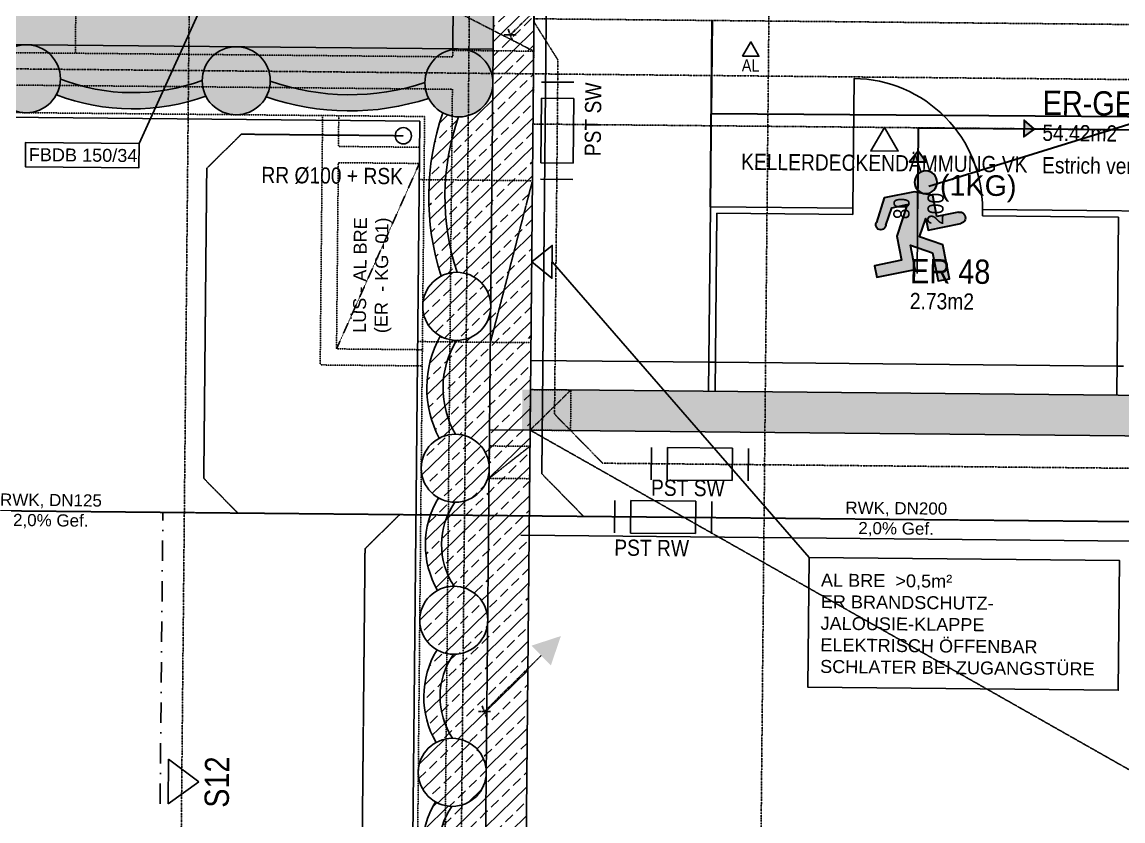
# Model space of a CAD drawing. Header units: millimetres. Extents: x 129024 to 200890, y -97881 to 32593.
# Drawn here: x 173659 to 180457, y -51665 to -46732 of the extents above; entities that cross this region are included whole.
import ezdxf
from ezdxf.enums import TextEntityAlignment as Align

# ---------------------------------------------------------------- set-up
doc = ezdxf.new("R2010")
doc.units = ezdxf.units.MM
for name, pattern in [('ACAD_ISO08W100', [36, 24, -3, 6, -3]), ('DASHDOT', [1, 0.5, -0.25, 0, -0.25]), ('HIDDEN', [0.375, 0.25, -0.125]), ('HIDDEN2', [0.1875, 0.125, -0.0625]), ('STRICHPUNKT', [1, 0.5, -0.25, 0, -0.25]), ('STRICHPUNKTX2', [2, 1, -0.5, 0, -0.5])]:
    doc.linetypes.add(name, pattern=pattern)
for name, color, linetype in [('01-SCH-G00-Lk2-M0', 8, 'STRICHPUNKTX2'), ('01-SYM-G00-Lk2-M0', 8, 'Continuous'), ('01-TXT---------M0', 1, 'Continuous'), ('01-TXT---------PP', 1, 'Continuous'), ('01-TXT-G00-Lk2-M0', 1, 'Continuous'), ('02-AXO-G00-Lk2-M0', 8, 'STRICHPUNKT'), ('02-DIM-G00-Lk2-ACHSEN', 251, 'Continuous'), ('02-DIM-G00-Lk2-M0', 8, 'Continuous'), ('02-FIL-G00-Lk2-STB', 8, 'Continuous'), ('02-HID-G00-Lk2-M0', 8, 'HIDDEN2'), ('02-TWA-G00-Lk2-M0', 4, 'Continuous'), ('02-TWE-G00-Lk2-M0', 8, 'Continuous'), ('02-WDA-G00-Lk2-M0', 8, 'Continuous'), ('03-SYM-G00-LK2-M0', 8, 'Continuous'), ('03-TXT-G00-Lk2-M0', 8, 'Continuous'), ('05-TXT--------M0', 8, 'Continuous'), ('05-TXT-G00-LK2-M0', 8, 'Continuous'), ('07-RWK-G00-Lk2-M0', 150, 'HIDDEN'), ('07-RWK-G00-Lk2-TXT', 150, 'Continuous'), ('07-SWK-G00-Lk2-M0', 34, 'STRICHPUNKT'), ('07-SYM-G00-Lk2-M0', 8, 'Continuous'), ('07-TXT---------M0', 8, 'Continuous')]:
    doc.layers.add(name, color=color, linetype=linetype)
doc.layers.add('E_ERDUNG', color=150, linetype='ACAD_ISO08W100', true_color=0x0f87ff)
doc.styles.add('ARIAL', font='arial.ttf', dxfattribs={"width": 0.85})
doc.styles.add('ET_LEGENDE - Wohnung$0$ROMANS', font='romans.shx', dxfattribs={"width": 0.6})
doc.styles.get("Standard").update_dxf_attribs({"font": 'arial.ttf'})
doc.dimstyles.new('pp chromy&schneider', dxfattribs={"dimscale": 0.005, "dimtxt": 25, "dimasz": 10, "dimexe": 0, "dimexo": 0, "dimgap": 5, "dimtad": 1, "dimdec": 1, "dimlfac": 100, "dimrnd": 0.1, "dimzin": 9, "dimdsep": 46, "dimtxsty": 'ARIAL', "dimblk": 'c&s kote', "dimcen": 0, "dimse1": 1, "dimse2": 1, "dimclrd": 8, "dimclrt": 8, "dimadec": 0, "dimazin": 0, "dimtfac": 0.75, "dimtdec": 1, "dimtix": 1, "dimtmove": 2, "dimatfit": 0, "dimldrblk": 'NONE', "dimfxl": 1, "dimtolj": 1, "dimlwd": -1, "dimarcsym": 0})
pattern_1 = [(44.45009, (103083.84, -85315.77), (-88.93653, 90.66032), []), (44.45009, (103173.64, -85316.63), (-88.93653, 90.66032), [63.5, -31.75])]
pattern_2 = [(44.157637, (103524.05, -263060.04), (-88.472625, 91.11309), []), (44.157637, (103613.84, -263061.36), (-88.472625, 91.11309), [63.5, -31.75])]

# ---------------------------------------------------------------- blocks, each defined once
blk = doc.blocks.new('*U214')
for p, q in [((0, 0), (445.2, 445.2)), ((47.5, 0), (-47.5, 0)), ((-17.9, 44), (17.9, -44))]:
    blk.add_line(p, q)
blk.add_solid([(367.9, 522.6), (599.9, 599.9), (522.6, 367.9)])
at = {"style": 'ET_LEGENDE - Wohnung$0$ROMANS', "width": 0.6, "flags": 1}
for tag, p in [('RAUMBUCHNUMMER', (0, -300)), ('ANLAGE', (0, -450))]:
    blk.add_attdef(tag, text='', height=100, dxfattribs=at).set_placement(p, align=Align.MIDDLE)
for tag, p in [('TEILANLAGE_NR', (0, -600)), ('KOMPONENTE', (0, -750)), ('KOMPONENTE_NR', (0, -900)), ('BEZEICHNUNG', (0, -1050)), ('TYP', (0, -1200)), ('HERSTELLER', (0, -1350)), ('MODEL', (0, -1500)), ('LEISTUNG_MAX', (0, -1650)), ('SPEZIFISCH_1', (0, -1800)), ('SPEZIFISCH_2', (0, -1950)), ('SPEZIFISCH_3', (0, -2100)), ('SPEZIFISCH_4', (0, -2250)), ('SPEZIFISCH_5', (0, -2400)), ('GEWERKE_CODE', (0, -2550)), ('LV_POS', (0, -2700)), ('ZAEHLER', (0, -2850)), ('PLATZHALTER_1', (0, -3000)), ('PLATZHALTER_2', (0, -3150)), ('PLATZHALTER_3', (0, -3300)), ('JOBLISTE_VDMA', (0, -3450)), ('ET_SPEZIFISCH_1', (0, -3600)), ('ET_SPEZIFISCH_2', (0, -3750)), ('ET_SPEZIFISCH_3', (0, -3900)), ('ET_SPEZIFISCH_4', (0, -4050)), ('ET_SPEZIFISCH_5', (0, -4200)), ('ET_SPEZIFISCH_6', (0, -4350)), ('ET_SPEZIFISCH_7', (0, -4500))]:
    blk.add_attdef(tag, text='', height=100, dxfattribs=at).set_placement(p, align=Align.MIDDLE_CENTER)
blk = doc.blocks.new('*U215')
for p, q in [((0, 0), (445.2, 445.2)), ((47.5, 0), (-47.5, 0)), ((-17.9, 44), (17.9, -44))]:
    blk.add_line(p, q)
blk.add_solid([(367.9, 522.6), (599.9, 599.9), (522.6, 367.9)])
at = {"style": 'ET_LEGENDE - Wohnung$0$ROMANS', "width": 0.6, "flags": 1}
for tag, p in [('RAUMBUCHNUMMER', (0, -300)), ('ANLAGE', (0, -450))]:
    blk.add_attdef(tag, text='', height=100, dxfattribs=at).set_placement(p, align=Align.MIDDLE)
for tag, p in [('TEILANLAGE_NR', (0, -600)), ('KOMPONENTE', (0, -750)), ('KOMPONENTE_NR', (0, -900)), ('BEZEICHNUNG', (0, -1050)), ('TYP', (0, -1200)), ('HERSTELLER', (0, -1350)), ('MODEL', (0, -1500)), ('LEISTUNG_MAX', (0, -1650)), ('SPEZIFISCH_1', (0, -1800)), ('SPEZIFISCH_2', (0, -1950)), ('SPEZIFISCH_3', (0, -2100)), ('SPEZIFISCH_4', (0, -2250)), ('SPEZIFISCH_5', (0, -2400)), ('GEWERKE_CODE', (0, -2550)), ('LV_POS', (0, -2700)), ('ZAEHLER', (0, -2850)), ('PLATZHALTER_1', (0, -3000)), ('PLATZHALTER_2', (0, -3150)), ('PLATZHALTER_3', (0, -3300)), ('JOBLISTE_VDMA', (0, -3450)), ('ET_SPEZIFISCH_1', (0, -3600)), ('ET_SPEZIFISCH_2', (0, -3750)), ('ET_SPEZIFISCH_3', (0, -3900)), ('ET_SPEZIFISCH_4', (0, -4050)), ('ET_SPEZIFISCH_5', (0, -4200)), ('ET_SPEZIFISCH_6', (0, -4350)), ('ET_SPEZIFISCH_7', (0, -4500))]:
    blk.add_attdef(tag, text='', height=100, dxfattribs=at).set_placement(p, align=Align.MIDDLE_CENTER)
blk = doc.blocks.new('01-SQM')
at = {"layer": '01-TXT---------M0', "color": 1, "style": 'ARIAL', "width": 0.85}
blk.add_attdef('ROOM', (0, 0), '', height=0.15, dxfattribs=at)
blk.add_attdef('AREA', text='', height=0.1, dxfattribs=at).set_placement((0, -0.06), align=Align.TOP_LEFT)
at = {"layer": '01-TXT---------PP', "color": 1, "style": 'ARIAL', "width": 0.85}
blk.add_attdef('NR', text='', height=0.15, dxfattribs=at).set_placement((-0.1173, 0), align=Align.RIGHT)
blk.add_attdef('FLOOR', text='', height=0.1, dxfattribs=at).set_placement((0, -0.26), align=Align.TOP_LEFT)
blk = doc.blocks.new('05-TXT')
at = {"layer": '05-TXT--------M0'}
blk.add_line((-0.4, 0), (0.4, 0), dxfattribs=at)
at = {"layer": '05-TXT--------M0', "color": 8, "style": 'ARIAL', "width": 0.85}
blk.add_attdef('BREITE', text='', height=0.1, dxfattribs=at).set_placement((0, 0.05), align=Align.CENTER)
blk.add_attdef('HÖHE', text='', height=0.1, rotation=360, dxfattribs=at).set_placement((0, -0.06), align=Align.TOP_CENTER)
blk = doc.blocks.new('03-rar')
blk.add_circle((0, 0), 0.05)
at = {"layer": '01-TXT---------M0', "color": 8, "style": 'ARIAL', "width": 0.85}
blk.add_attdef('RR', text='', height=0.1, dxfattribs=at).set_placement((0, 0.1), align=Align.CENTER)
blk = doc.blocks.new('03-PST')
for p, q in [((0, -0.1), (0, 0.1)), ((0.1, -0.1), (0.1, 0.1)), ((0.1, 0.1), (0.5, 0.1)), ((0.5, -0.1), (0.5, 0.1)), ((0.6, -0.1), (0.6, 0.1)), ((0.5, -0.1), (0.1, -0.1))]:
    blk.add_line(p, q)
at = {"layer": '01-TXT---------M0', "color": 8, "style": 'ARIAL', "width": 0.85}
blk.add_attdef('KS', text='', height=0.1, dxfattribs=at).set_placement((0, 0.3), align=Align.TOP_LEFT)
blk = doc.blocks.new('01-HK3')
blk.add_lwpolyline([(0, 0), (0.0423, 0.0732), (-0.0423, 0.0732)], close=True)
at = {"color": 0, "style": 'ARIAL', "width": 0.85}
blk.add_attdef('HEIGHT', text='', height=0.05, dxfattribs=at).set_placement((0, 0.35), align=Align.TOP_CENTER)
blk = doc.blocks.new('c&s kote')
at = {"color": 8}
for p, q in [((0, -2), (0, 2)), ((0, 2), (0, -2)), ((-2, 0), (2, 0)), ((2, 0), (-2, 0))]:
    blk.add_line(p, q, dxfattribs=at)
blk.add_circle((0, 0), 0.5, dxfattribs=at)
blk = doc.blocks.new('*D555')
at = {"layer": '02-DIM-G00-Lk2-ACHSEN', "color": 8, "transparency": 16777216}
blk.add_arc((189767, -26285), 378.3, 359.45766, 89.44251, dxfattribs=at)
at = {"layer": 'Defpoints', "color": 0, "transparency": 16777216}
for p in [(189790.7, -23821.4), (158479.2, -25984.7), (190096.4, -26099), (192166.9, -26308), (189455.4, -58747.3)]:
    blk.add_point(p, dxfattribs=at)
at = {"layer": '02-DIM-G00-Lk2-ACHSEN', "color": 8, "transparency": 16777216, "xscale": 0.05, "yscale": 0.05, "zscale": 0.05}
for p, rotation in [((189770.6, -25906.8), 179.44630059339), ((190145.3, -26288.6), 269.4538743099132)]:
    blk.add_blockref('c&s kote', p, dxfattribs=dict(at, rotation=rotation))
at = {"layer": '02-DIM-G00-Lk2-ACHSEN', "color": 8, "transparency": 16777216, "insert": (190037.1, -26020.1), "char_height": 0.125, "attachment_point": 5, "rotation": 314.45009, "style": 'ARIAL'}
blk.add_mtext('\\A1;90.00°', dxfattribs=at)
blk = doc.blocks.new('_None')
blk = doc.blocks.new('*D537')
at = {"layer": '02-DIM-G00-Lk2-ACHSEN', "color": 8, "transparency": 16777216}
blk.add_arc((161316.2, -55406.6), 946.5, 178.7656, 269.44706, dxfattribs=at)
at = {"layer": 'Defpoints', "color": 0, "transparency": 16777216}
for p in [(161622, -23551.1), (158274.1, -55340.9), (160488.3, -55865.4), (191881.3, -56066.9), (161286.7, -58476.9)]:
    blk.add_point(p, dxfattribs=at)
at = {"layer": '02-DIM-G00-Lk2-ACHSEN', "color": 8, "transparency": 16777216, "xscale": 0.05, "yscale": 0.05, "zscale": 0.05}
for p, rotation in [((160369.9, -55386.2), 88.76408441988075), ((161307.1, -56353.1), 359.4485741282728)]:
    blk.add_blockref('c&s kote', p, dxfattribs=dict(at, rotation=rotation))
at = {"layer": '02-DIM-G00-Lk2-ACHSEN', "color": 8, "transparency": 16777216, "insert": (160636.6, -56065.3), "char_height": 0.125, "attachment_point": 5, "rotation": 314.10633, "style": 'ARIAL'}
blk.add_mtext('\\A1;90.69°', dxfattribs=at)
blk = doc.blocks.new('*D538')
at = {"layer": '02-DIM-G00-Lk2-ACHSEN', "color": 8, "transparency": 16777216}
blk.add_arc((189481.7, -56015), 916.3, 269.45321, 358.75944, dxfattribs=at)
at = {"layer": 'Defpoints', "color": 0, "transparency": 16777216}
for p in [(189790.7, -23821.4), (158274.1, -55340.9), (191881.3, -56066.9), (189929, -56814.7), (189455.4, -58747.3)]:
    blk.add_point(p, dxfattribs=at)
at = {"layer": '02-DIM-G00-Lk2-ACHSEN', "color": 8, "transparency": 16777216, "xscale": 0.05, "yscale": 0.05, "zscale": 0.05}
for p, rotation in [((190397.7, -56034.8), 88.7610078103221), ((189472.9, -56931.2), 179.4516507379268)]:
    blk.add_blockref('c&s kote', p, dxfattribs=dict(at, rotation=rotation))
at = {"layer": '02-DIM-G00-Lk2-ACHSEN', "color": 8, "transparency": 16777216, "insert": (190119.3, -56672.9), "char_height": 0.125, "attachment_point": 5, "rotation": 44.10633, "style": 'ARIAL'}
blk.add_mtext('\\A1;89.31°', dxfattribs=at)
blk = doc.blocks.new('*D484')
at = {"layer": '02-DIM-G00-Lk2-M0', "color": 8, "transparency": 16777216}
blk.add_line((176800.2, -48821.6), (177900, -48832.1), dxfattribs=at)
at = {"layer": 'Defpoints', "color": 0, "transparency": 16777216}
for p in [(177900.1, -48832.1), (176798.4, -49001.6), (177898.3, -49012.1)]:
    blk.add_point(p, dxfattribs=at)
at = {"layer": '02-DIM-G00-Lk2-M0', "color": 8, "transparency": 16777216, "xscale": 0.05, "yscale": 0.05, "zscale": 0.05}
for p, rotation in [((176800.1, -48821.6), 179.4500874510324), ((177900.1, -48832.1), 359.4500874510325)]:
    blk.add_blockref('c&s kote', p, dxfattribs=dict(at, rotation=rotation))
at = {"layer": '02-DIM-G00-Lk2-M0', "color": 8, "transparency": 16777216, "insert": (177350.1, -48826.8), "char_height": 0.125, "attachment_point": 5, "rotation": 359.45009, "style": 'ARIAL'}
blk.add_mtext('\\A1;110000', dxfattribs=at)
blk = doc.blocks.new('*D485')
at = {"layer": '02-DIM-G00-Lk2-M0', "color": 8, "transparency": 16777216}
blk.add_line((177900.1, -48832.2), (177940, -48832.5), dxfattribs=at)
at = {"layer": 'Defpoints', "color": 0, "transparency": 16777216}
for p in [(177940.1, -48832.5), (177898.3, -49012.1), (177938.3, -49012.5)]:
    blk.add_point(p, dxfattribs=at)
at = {"layer": '02-DIM-G00-Lk2-M0', "color": 8, "transparency": 16777216, "xscale": 0.05, "yscale": 0.05, "zscale": 0.05}
for p, rotation in [((177900.1, -48832.2), 179.4500874510324), ((177940.1, -48832.5), 359.4500874510325)]:
    blk.add_blockref('c&s kote', p, dxfattribs=dict(at, rotation=rotation))
at = {"layer": '02-DIM-G00-Lk2-M0', "color": 8, "transparency": 16777216, "insert": (177920.1, -48832.3), "char_height": 0.125, "attachment_point": 5, "rotation": 359.45009, "style": 'ARIAL'}
blk.add_mtext('\\A1;4000', dxfattribs=at)
blk = doc.blocks.new('*D486')
at = {"layer": '02-DIM-G00-Lk2-M0', "color": 8, "transparency": 16777216}
blk.add_line((177940.1, -48832.5), (180419.9, -48856.3), dxfattribs=at)
at = {"layer": 'Defpoints', "color": 0, "transparency": 16777216}
for p in [(180420, -48856.3), (177938.3, -49012.5), (180418.2, -49036.3)]:
    blk.add_point(p, dxfattribs=at)
at = {"layer": '02-DIM-G00-Lk2-M0', "color": 8, "transparency": 16777216, "xscale": 0.05, "yscale": 0.05, "zscale": 0.05}
for p, rotation in [((177940.1, -48832.5), 179.4500874510324), ((180420, -48856.3), 359.4500874510325)]:
    blk.add_blockref('c&s kote', p, dxfattribs=dict(at, rotation=rotation))
at = {"layer": '02-DIM-G00-Lk2-M0', "color": 8, "transparency": 16777216, "insert": (179180, -48844.3), "char_height": 0.125, "attachment_point": 5, "rotation": 359.45009, "style": 'ARIAL'}
blk.add_mtext('\\A1;248000', dxfattribs=at)
blk = doc.blocks.new('*D487')
at = {"layer": '02-DIM-G00-Lk2-M0', "color": 8, "transparency": 16777216}
blk.add_line((180420, -48856.3), (180459.9, -48856.7), dxfattribs=at)
at = {"layer": 'Defpoints', "color": 0, "transparency": 16777216}
for p in [(180460, -48856.7), (180418.2, -49036.3), (180458.2, -49036.7)]:
    blk.add_point(p, dxfattribs=at)
at = {"layer": '02-DIM-G00-Lk2-M0', "color": 8, "transparency": 16777216, "xscale": 0.05, "yscale": 0.05, "zscale": 0.05}
for p, rotation in [((180420, -48856.3), 179.4500874510324), ((180460, -48856.7), 359.4500874510325)]:
    blk.add_blockref('c&s kote', p, dxfattribs=dict(at, rotation=rotation))
at = {"layer": '02-DIM-G00-Lk2-M0', "color": 8, "transparency": 16777216, "insert": (180440, -48856.4), "char_height": 0.125, "attachment_point": 5, "rotation": 359.45009, "style": 'ARIAL'}
blk.add_mtext('\\A1;4000', dxfattribs=at)
blk = doc.blocks.new('schnittführung')
at = {"color": 4, "linetype": 'DASHDOT', "ltscale": 0.25}
blk.add_line((0.2375, -0.1378), (0.2375, 1.6622), dxfattribs=at)
blk.add_line((0.2375, -0.1378), (0.2375, 1.6622), dxfattribs=at)
blk.add_line((0.2375, -0.1378), (0.2375, 1.6622), dxfattribs=at)
at = {"color": 4}
blk.add_lwpolyline([(0.1875, 0.1378), (0.1875, -0.1378), (0, 0)], close=True, dxfattribs=at)
at = {"layer": '07-TXT---------M0', "color": 9, "style": 'ARIAL', "text_generation_flag": 6, "width": 0.85}
blk.add_attdef('SCHNITT', text='', height=0.15, rotation=270, dxfattribs=at).set_placement((-0.0373, 0), align=Align.CENTER)
blk = doc.blocks.new('Fluchtwegpfeil')
at = {"lineweight": 30}
h = blk.add_hatch(color=100, dxfattribs=at)
h.dxf.hatch_style = 1
h.paths.add_polyline_path([(178497.6, 33031), (178497.6, 32977.4), (178562.6, 32977.4), (178563.3, 32977.9)])
h.paths.add_polyline_path([(178562.6, 32977.4), (178497.6, 32977.4), (178497.6, 32929.8)])
at = {"color": 100, "lineweight": 30}
blk.add_lwpolyline([(178563.3, 32977.9), (178497.6, 33031), (178497.6, 32929.8), (178563.3, 32977.9)], dxfattribs=at)
blk = doc.blocks.new('9809550')
at = {"color": 18, "lineweight": 30, "true_color": 0x000000}
for points in [[(423921.7, 99168.8), (423956.8, 99168.8), (423956.8, 99202.9), (423984.5, 99214.5), (424033.7, 99214.5), (424053.8, 99178.3)], [(424040.2, 99170.9), (424025.2, 99196.7), (423999.7, 99196.8), (424026.2, 99150.3), (424026.2, 99110.9), (424070.2, 99110.9), (424070.2, 99092.3), (424007.5, 99092.3), (424007.5, 99131.7), (423975, 99113.1), (423975, 99067), (423956.5, 99067), (423956.5, 99122.4), (423990.5, 99141.9), (423975.1, 99168.8), (423975.1, 99150.2), (423921.7, 99150.3)]]:
    blk.add_lwpolyline(points, dxfattribs=at)
blk.add_circle((423963.6, 99225.9), 18.1, dxfattribs=at)
for centre, radius, start, end in [((423921.7, 99159.5), 9.27, 89.9849, 270.0151), ((424047.8, 99173.1), 7.96, 195.7299, 41.4005)]:
    blk.add_arc(centre, radius, start, end, dxfattribs=at)
blk = doc.blocks.new('750298750')
h = blk.add_hatch(color=3)
h.paths.add_polyline_path([(426943.6, 99576.9), (426968.1, 99576.8), (426982.5, 99552, 1.25347), (426995.6, 99559.2), (426976.3, 99594), (426929, 99594), (426902.3, 99582.8), (426902.3, 99550), (426868.6, 99550, 1), (426868.6, 99532.2), (426919.9, 99532.1), (426919.9, 99550), (426934.8, 99524.1), (426902.1, 99505.4), (426902.1, 99452.1), (426919.8, 99452.1), (426919.8, 99496.4), (426951.1, 99514.3), (426951.1, 99476.4), (427011.4, 99476.4), (427011.4, 99494.3), (426969.1, 99494.3), (426969.1, 99532.2)])
h.paths.add_polyline_path([(426891.5, 99604.9, 1), (426926.3, 99604.9, 1)])
at = {"xscale": 0.9619413167778113, "yscale": 0.9619413167778113, "zscale": 0.9619413167778113}
blk.add_blockref('9809550', (19080.8, 4155.4), dxfattribs=at)

msp = doc.modelspace()

# ---------------------------------------------------------------- hatches: boundary and pattern name
at = {"layer": '02-FIL-G00-Lk2-STB'}
h = msp.add_hatch(dxfattribs=at)
h.set_pattern_fill('ANSI33', color=256, scale=20, angle=106.49662873, style=0)
h.set_pattern_definition(pattern_1)
h.paths.add_polyline_path([(176570.8637, -46659.2924), (176820.842, -46661.6917), (176823.2418, -46411.7032), (176323.2746, -46406.9045), (176320.9712, -46646.8934), (161791.6404, -46507.4398), (161589.2502, -46755.5087), (176568.5603, -46899.2813)])
h = msp.add_hatch(dxfattribs=at)
h.set_pattern_fill('ANSI33', color=256, scale=20, angle=106.49662873, style=0)
h.set_pattern_definition(pattern_1)
h.paths.add_polyline_path([(176820.842, -46661.6917), (176570.8637, -46659.2924), (176568.5603, -46899.2813), (176546.0057, -49249.1912), (176795.9799, -49251.5905)])
h = msp.add_hatch(dxfattribs=at)
h.set_pattern_fill('ANSI33', color=256, scale=20, angle=106.49662873, style=0)
h.set_pattern_definition(pattern_2)
edge = h.paths.add_edge_path()
edge.add_arc((162027.2145, -46969.722), 210, 106.49662873, 466.49662873)
edge = h.paths.add_edge_path()
edge.add_arc((163322.6093, -46982.1553), 210, 106.49662873, 466.49662873)
edge = h.paths.add_edge_path()
edge.add_arc((164618.0042, -46994.5886), 210, 106.49662873, 466.49662873)
edge = h.paths.add_edge_path()
edge.add_arc((165913.3991, -47007.0219), 210, 106.49662873, 466.49662873)
edge = h.paths.add_edge_path()
edge.add_arc((167208.794, -47019.4552), 210, 106.49662873, 466.49662873)
edge = h.paths.add_edge_path()
edge.add_arc((168504.1889, -47031.8885), 210, 106.49662873, 466.49662873)
edge = h.paths.add_edge_path()
edge.add_arc((169799.5837, -47044.3218), 210, 106.49662873, 466.49662873)
edge = h.paths.add_edge_path()
edge.add_arc((171094.9786, -47056.7551), 210, 106.49662873, 466.49662873)
edge = h.paths.add_edge_path()
edge.add_arc((172390.3735, -47069.1884), 210, 106.49662873, 466.49662873)
edge = h.paths.add_edge_path()
edge.add_arc((173685.7684, -47081.6217), 210, 106.49662873, 466.49662873)
edge = h.paths.add_edge_path()
edge.add_arc((174981.1633, -47094.055), 210, 106.49662873, 466.49662873)
edge = h.paths.add_edge_path()
edge.add_arc((176356.5545, -47107.2562), 210, 106.49662873, 466.49662873)
h = msp.add_hatch(dxfattribs=at)
h.set_pattern_fill('ANSI33', color=256, scale=20, angle=106.49662873, style=0)
h.set_pattern_definition(pattern_1)
h.paths.add_polyline_path([(163112.619, -46980.1398, -0.414213562), (163324.6248, -46772.165), (162029.23, -46759.7317, -0.414213562), (162237.2048, -46971.7375, 0.182762201)])
h.paths.add_polyline_path([(164620.0197, -46784.5983), (163324.6248, -46772.165, -0.414213562), (163532.5997, -46984.1708, 0.182762201), (164408.0139, -46992.5731, -0.414213562)])
h.paths.add_polyline_path([(165703.4088, -47005.0064, -0.414213562), (165915.4146, -46797.0316), (164620.0197, -46784.5983, -0.414213562), (164827.9945, -46996.6041, 0.182762201)])
h.paths.add_polyline_path([(167210.8095, -46809.4649), (165915.4146, -46797.0316, -0.414213562), (166123.3894, -47009.0374, 0.182762201), (166998.8037, -47017.4397, -0.414213562)])
h.paths.add_polyline_path([(168294.1985, -47029.873, -0.414213562), (168506.2044, -46821.8982), (167210.8095, -46809.4649, -0.414213562), (167418.7843, -47021.4707, 0.182762201)])
h.paths.add_polyline_path([(169801.5992, -46834.3315), (168506.2044, -46821.8982, -0.414213562), (168714.1792, -47033.904, 0.182762201), (169589.5934, -47042.3063, -0.414213562)])
h.paths.add_polyline_path([(171096.9941, -46846.7648), (169801.5992, -46834.3315, -0.414213562), (170009.5741, -47046.3373, 0.182762201), (170884.9883, -47054.7396, -0.414213562)])
h.paths.add_polyline_path([(172392.389, -46859.1981), (171096.9941, -46846.7648, -0.414213562), (171304.9689, -47058.7706, 0.182762201), (172180.3832, -47067.1729, -0.414213562)])
h.paths.add_polyline_path([(173687.7839, -46871.6314), (172392.389, -46859.1981, -0.414213562), (172600.3638, -47071.2039, 0.182762201), (173475.778, -47079.6062, -0.414213562)])
h.paths.add_polyline_path([(174983.1788, -46884.0647), (173687.7839, -46871.6314, -0.414213562), (173895.7587, -47083.6372, 0.182762201), (174771.1729, -47092.0395, -0.414213562)])
h.paths.add_polyline_path([(176146.5641, -47105.2406, -0.414213562), (176358.57, -46897.2658), (174983.1788, -46884.0647, -0.414213562), (175191.1536, -47096.0705, 0.167463247)])
h.paths.add_polyline_path([(176568.5603, -46899.2813), (176358.57, -46897.2658, -0.414213562), (176566.5448, -47109.2717)])
h = msp.add_hatch(dxfattribs=at)
h.set_pattern_fill('ANSI33', color=256, scale=20, angle=106.49662873, style=0)
h.set_pattern_definition(pattern_1)
h.paths.add_polyline_path([(163135.8067, -47078.0969, -0.121610492), (163112.619, -46980.1398, -0.182762201), (162237.2048, -46971.7375, -0.121610492), (162212.1411, -47069.2315, 0.178129837)])
h.paths.add_polyline_path([(164431.2016, -47090.5302, -0.121610492), (164408.0139, -46992.5731, -0.182762201), (163532.5997, -46984.1708, -0.121610492), (163507.536, -47081.6648, 0.178129837)])
h.paths.add_polyline_path([(165726.5965, -47102.9635, -0.121610492), (165703.4088, -47005.0064, -0.182762201), (164827.9945, -46996.6041, -0.121610492), (164802.9309, -47094.0981, 0.178129837)])
h.paths.add_polyline_path([(167021.9914, -47115.3968, -0.121610492), (166998.8037, -47017.4397, -0.182762201), (166123.3894, -47009.0374, -0.121610492), (166098.3258, -47106.5314, 0.178129837)])
h.paths.add_polyline_path([(168317.3862, -47127.8301, -0.121610492), (168294.1985, -47029.873, -0.182762201), (167418.7843, -47021.4707, -0.121610492), (167393.7206, -47118.9647, 0.178129837)])
h.paths.add_polyline_path([(169612.7811, -47140.2634, -0.121610492), (169589.5934, -47042.3063, -0.182762201), (168714.1792, -47033.904, -0.121610492), (168689.1155, -47131.398, 0.178129837)])
h.paths.add_polyline_path([(170908.176, -47152.6967, -0.121610492), (170884.9883, -47054.7396, -0.182762201), (170009.5741, -47046.3373, -0.121610492), (169984.5104, -47143.8313, 0.178129837)])
h.paths.add_polyline_path([(172203.5709, -47165.13, -0.121610492), (172180.3832, -47067.1729, -0.182762201), (171304.9689, -47058.7706, -0.121610492), (171279.9053, -47156.2646, 0.178129837)])
h.paths.add_polyline_path([(173498.9658, -47177.5633, -0.121610492), (173475.778, -47079.6062, -0.182762201), (172600.3638, -47071.2039, -0.121610492), (172575.3002, -47168.6979, 0.178129837)])
h.paths.add_polyline_path([(174771.1729, -47092.0395, -0.182762201), (173895.7587, -47083.6372, -0.121610492), (173870.695, -47181.1312, 0.178129837), (174794.3606, -47189.9966, -0.121610492)])
h.paths.add_polyline_path([(176146.5641, -47105.2406, -0.167463247), (175191.1536, -47096.0705, -0.121262682), (175166.2262, -47193.3109, 0.164487436), (176169.6205, -47202.9415, -0.121262682)])
h = msp.add_hatch(dxfattribs=at)
h.set_pattern_fill('ANSI33', color=256, scale=20, angle=106.49662873, style=0)
h.set_pattern_definition(pattern_1)
h.paths.add_polyline_path([(176566.5448, -47109.2717, -0.414213562), (176354.539, -47317.2465, 0.166666659), (176345.3252, -48277.2023, -0.414213561), (176553.3, -48489.2081)])
h.paths.add_polyline_path([(176553.3, -48489.2081, -0.414213564), (176341.2942, -48697.183, 0.27586953), (176335.7277, -49277.1406, -0.414213563), (176543.7026, -49489.1464)])
h.paths.add_polyline_path([(176543.7026, -49489.1464, -0.414213563), (176331.6967, -49697.1212, 0.308445074), (176326.7181, -50215.8283, -0.414213562), (176534.693, -50427.8341)])
h.paths.add_polyline_path([(176534.693, -50427.8341, -0.414213562), (176322.6871, -50635.8089, 0.310228613), (176317.7072, -51154.6507, -0.414213561), (176525.6821, -51366.6565)])
h.paths.add_polyline_path([(176525.6821, -51366.6565, -0.414213562), (176313.6762, -51574.6313, 0.310407685), (176308.6989, -52093.2036, -0.414213562), (176516.6738, -52305.2095)])
h.paths.add_polyline_path([(176516.6738, -52305.2095, -0.414213563), (176304.6679, -52513.1843, 0.310170221), (176299.6872, -53032.114, -0.414213561), (176507.662, -53244.1198)])
h.paths.add_polyline_path([(176507.662, -53244.1198, -0.414213563), (176295.6562, -53452.0946, 0.310466201), (176290.6797, -53970.579, -0.414213561), (176498.6546, -54182.5849)])
h.paths.add_polyline_path([(176498.6546, -54182.5849, -0.414213562), (176286.6487, -54390.5597, 0.310318113), (176281.6701, -54909.2667, -0.414213562), (176489.645, -55121.2725)])
h = msp.add_hatch(dxfattribs=at)
h.set_pattern_fill('ANSI33', color=256, scale=20, angle=106.49662873, style=0)
h.set_pattern_definition(pattern_1)
h.paths.add_polyline_path([(176354.539, -47317.2465, -0.121246986), (176257.3101, -47292.3252, 0.163766986), (176247.6359, -48300.2527, -0.121246986), (176345.3252, -48277.2023, -0.166666659)])
h.paths.add_polyline_path([(176341.2942, -48697.183, -0.12532178), (176241.107, -48670.6445, 0.25212538), (176235.0495, -49301.7511, -0.12532178), (176335.7277, -49277.1406, -0.27586953)])
h.paths.add_polyline_path([(176331.6967, -49697.1212, -0.127114728), (176230.217, -49669.8567, 0.273978505), (176224.7338, -50241.1399, -0.127114728), (176326.7181, -50215.8283, -0.308445074)])
h.paths.add_polyline_path([(176322.6871, -50635.8089, -0.127225299), (176221.1279, -50608.4994, 0.27528357), (176215.6425, -51180.0058, -0.1272253), (176317.7072, -51154.6507, -0.310228613)])
h.paths.add_polyline_path([(176313.6762, -51574.6313, -0.127235817), (176212.1094, -51547.3175, 0.275398966), (176206.6265, -52118.5629, -0.127235817), (176308.6989, -52093.2036, -0.310407685)])
h.paths.add_polyline_path([(176304.6679, -52513.1843, -0.127221871), (176203.1111, -52485.8761, 0.275245931), (176197.6249, -53057.4678, -0.127221871), (176299.6872, -53032.114, -0.310170221)])
h.paths.add_polyline_path([(176295.6562, -53452.0946, -0.127239255), (176194.0869, -53424.7794, 0.275436662), (176188.6049, -53995.9397, -0.127239255), (176290.6797, -53970.579, -0.310466201)])
h.paths.add_polyline_path([(176286.6487, -54390.5597, -0.127230555), (176185.0857, -54363.248, 0.275341252), (176179.6016, -54934.6239, -0.127230555), (176281.6701, -54909.2667, -0.310318113)])
h = msp.add_hatch(dxfattribs=at)
h.set_pattern_fill('ANSI33', color=256, scale=20, angle=106.49662873, style=0)
h.set_pattern_definition(pattern_2)
edge = h.paths.add_edge_path()
edge.add_arc((176279.6546, -55119.257), 210, 0, 360)
edge = h.paths.add_edge_path()
edge.add_arc((176288.6642, -54180.5693), 210, 0, 360)
edge = h.paths.add_edge_path()
edge.add_arc((176297.6717, -53242.1043), 210, 0, 360)
edge = h.paths.add_edge_path()
edge.add_arc((176306.6834, -52303.194), 210, 0, 360)
edge = h.paths.add_edge_path()
edge.add_arc((176315.6917, -51364.641), 210, 0, 360)
edge = h.paths.add_edge_path()
edge.add_arc((176324.7026, -50425.8186), 210, 0, 360)
edge = h.paths.add_edge_path()
edge.add_arc((176333.7122, -49487.1309), 210, 0, 360)
edge = h.paths.add_edge_path()
edge.add_arc((176343.3097, -48487.1926), 210, 0, 360)
h = msp.add_hatch(dxfattribs=at)
h.set_pattern_fill('ANSI33', color=256, scale=20, angle=106.49662873, style=0)
h.set_pattern_definition(pattern_1)
h.paths.add_polyline_path([(187947.8751, -49108.5976), (176748.396, -49001.1041), (176745.9966, -49251.0926), (182195.7456, -49303.3993), (182175.9231, -51368.6549), (182425.912, -51371.0544), (182445.7345, -49305.7987), (187945.4756, -49358.5861)])
h = msp.add_hatch(dxfattribs=at)
h.set_pattern_fill('ANSI33', color=256, scale=20, angle=106.49662873, style=0)
h.set_pattern_definition(pattern_1)
h.paths.add_polyline_path([(176795.9942, -49251.5906), (176546.0057, -49249.1912), (176485.8731, -55514.2492), (176738.2381, -55269.0457)])

# ---------------------------------------------------------------- linework, layer by layer
at = {"color": 5, "lineweight": 30}
msp.add_lwpolyline([(177909.2844, -47872.1939), (177920.3162, -46722.2596), (177914.8003, -47297.2268), (187914.5778, -47368.1979)], dxfattribs=at)
at = {"color": 4, "lineweight": 30}
msp.add_lwpolyline([(179258.5298, -47744.5807), (180871.9768, -47244.4906)], dxfattribs=at)
at = {"color": 100, "lineweight": 30}
msp.add_lwpolyline([(179189.2254, -47884.4784), (179194.0242, -47384.5016), (181039.8747, -47402.2182)], dxfattribs=at)
at = {"layer": '01-TXT-G00-Lk2-M0', "flags": 128}
for points in [[(178107.4953, -46941.9441), (178159.0801, -46854.5445), (178208.9779, -46942.9181)], [(176805.9759, -48211.6204), (176932.7254, -48111.3449), (176930.7773, -48314.3103)]]:
    msp.add_lwpolyline(points, close=True, dxfattribs=at)
at = {"layer": '01-TXT-G00-Lk2-M0', "linetype": 'HIDDEN2'}
msp.add_lwpolyline([(175600.7524, -48750.0779), (176112.1594, -47604.9335)], dxfattribs=at)
at = {"layer": '01-TXT-G00-Lk2-M0', "ltscale": 0.08}
msp.add_lwpolyline([(176931.7513, -48212.8276), (178519.07, -50039.0275)], dxfattribs=at)
at = {"layer": '01-TXT-G00-Lk2-M0', "color": 8}
msp.add_lwpolyline([(176739.7582, -49901.0627), (182189.5071, -49953.3698)], dxfattribs=at)
at = {"layer": '01-TXT-G00-Lk2-M0', "ltscale": 0.08}
msp.add_lwpolyline([(178519.07, -50039.0275), (178511.3902, -50839.166), (180428.176, -50857.5635), (180435.8558, -50057.425)], close=True, dxfattribs=at)
at = {"layer": '02-AXO-G00-Lk2-M0'}
for points in [[(174911.3476, -23678.6083), (174576.1266, -58604.4414)], [(176641.2679, -23695.2123), (176306.047, -58621.0453)], [(178491.1827, -23712.9679), (178155.9618, -58638.801)], [(158355.328, -46874.4762), (191966.4113, -47197.078)]]:
    msp.add_lwpolyline(points, dxfattribs=at)
at = {"layer": '02-FIL-G00-Lk2-STB'}
for points in [[(176568.5603, -46899.2813), (176570.8637, -46659.2924)], [(176798.3937, -49001.584), (176795.9943, -49251.5725)], [(176796.0267, -49251.5909), (176546.0057, -49249.1912)]]:
    msp.add_lwpolyline(points, dxfattribs=at)
at = {"layer": '02-HID-G00-Lk2-M0', "color": 4}
for p, q in [((176144.5486, -47315.231), (161165.2386, -47171.4584)), ((176061.9096, -55925.1894), (176144.5486, -47315.231))]:
    msp.add_line(p, q, dxfattribs=at)
at = {"layer": '02-HID-G00-Lk2-M0', "ltscale": 0.5}
for points in [[(180757.7182, -42839.3003), (180720.1916, -46749.12), (176820.3722, -46711.7074), (176814.1339, -47361.6592)], [(176814.1339, -47361.6592), (187913.6176, -47468.193)]]:
    msp.add_lwpolyline(points, dxfattribs=at)
at = {"layer": '02-HID-G00-Lk2-M0'}
for points in [[(174026.1099, -42974.6991), (173988.1992, -46924.5171)], [(176318.0919, -46946.8796), (176320.9712, -46646.8934)], [(161498.7745, -46804.6426), (176318.0919, -46946.8796)], [(161296.8642, -47002.7139), (176316.1724, -47146.8704), (176233.1299, -55798.8575)], [(176560.7862, -47709.244), (176111.1591, -47704.9285)], [(176551.1886, -48709.198), (176101.5615, -48704.8824)]]:
    msp.add_lwpolyline(points, dxfattribs=at)
at = {"layer": '02-HID-G00-Lk2-M0', "color": 4}
for points in [[(176820.8509, -46661.7099), (176818.4515, -46911.6984), (176318.4757, -46906.8996), (176320.8751, -46656.9111)], [(177045.979, -49253.99), (177048.382, -49004.0023), (176798.3839, -49001.6028), (176795.9799, -49251.5905)], [(176795.0346, -49351.5679), (176793.115, -49551.5587), (176543.1266, -49549.1593), (176545.0461, -49349.1685), (176795.0346, -49351.5679)]]:
    msp.add_lwpolyline(points, close=True, dxfattribs=at)
for points in [[(176320.8752, -46656.893), (176818.4526, -46911.6984)], [(176795.9799, -49251.5905), (177048.382, -49004.0023)], [(176543.1266, -49549.1593), (176795.0346, -49351.5679)]]:
    msp.add_lwpolyline(points, dxfattribs=at)
at = {"layer": '02-HID-G00-Lk2-M0', "color": 4, "linetype": 'HIDDEN2'}
for points in [[(176810.7747, -47711.6434), (176551.1886, -48709.198)], [(176810.7747, -47711.6434), (176560.7862, -47709.244)], [(176801.1771, -48711.5974), (176551.1886, -48709.198)]]:
    msp.add_lwpolyline(points, dxfattribs=at)
at = {"layer": '02-TWA-G00-Lk2-M0'}
for p, q in [((176795.9799, -49251.5905), (176823.2416, -46411.722)), ((176568.5603, -46899.2813), (161589.2502, -46755.5087)), ((176568.5603, -46899.2813), (161589.2502, -46755.5087)), ((176568.5603, -46899.2813), (176485.8731, -55514.2492)), ((176738.2381, -55269.0457), (176795.9943, -49251.5725))]:
    msp.add_line(p, q, dxfattribs=at)
at = {"layer": '02-TWA-G00-Lk2-M0', "linetype": 'HIDDEN2'}
for p, q in [((175499.7973, -48849.1135), (175514.5776, -47309.1845)), ((175612.7495, -47500.1355), (175614.573, -47310.1442)), ((175600.7524, -48750.0779), (175611.7897, -47600.1309)), ((176130.728, -48755.1647), (175600.7524, -48750.0779)), ((176129.7683, -48855.16), (175499.7973, -48849.1135))]:
    msp.add_line(p, q, dxfattribs=at)
at = {"layer": '02-TWA-G00-Lk2-M0'}
for points in [[(174771.1729, -47092.0395, -0.182762201), (173895.7587, -47083.6372, 0.000000004)], [(176146.5641, -47105.2406, -0.167463247), (175191.1536, -47096.0705, 0.000000004)], [(174794.3612, -47189.9964, -0.17812428), (173870.7225, -47181.1416)], [(176169.6126, -47202.9441, -0.164486903), (175166.2214, -47193.3092, -0.164486903)], [(176247.63, -48300.2346, -0.163762689), (176257.3077, -47292.3322)], [(176345.3252, -48277.2023, -0.166666659), (176354.539, -47317.2465, 0.000000004)], [(176235.0461, -49301.7446, -0.252109785), (176241.0917, -48670.6723, -0.252109785)], [(176335.7277, -49277.1406, -0.27586953), (176341.2942, -48697.183, 0.000000004)], [(176215.6558, -51180.0287, -0.275311986), (176221.1448, -50608.4716)], [(176317.7072, -51154.6507, -0.310228613), (176322.6871, -50635.8089, 0.000000004)], [(176206.6315, -52118.5715, -0.275414299), (176212.1208, -51547.2988, -0.275414299)], [(176308.6989, -52093.2036, -0.310407685), (176313.6762, -51574.6313, 0.000000004)]]:
    msp.add_lwpolyline(points, format="xyb", dxfattribs=at)
at = {"layer": '02-TWA-G00-Lk2-M0', "linetype": 'HIDDEN2'}
for points in [[(176112.6746, -47504.9338), (175612.7495, -47500.1355)], [(176111.7148, -47604.9292), (175611.7897, -47600.1309)]]:
    msp.add_lwpolyline(points, dxfattribs=at)
at = {"layer": '02-TWA-G00-Lk2-M0'}
for points in [[(187897.878, -49108.1177), (176798.3937, -49001.584)], [(182195.7456, -49303.3993), (176795.9943, -49251.5725)]]:
    msp.add_lwpolyline(points, dxfattribs=at)
for centre in [(173685.7684, -47081.6217), (174981.1633, -47094.055), (176356.5545, -47107.2562), (176343.3097, -48487.1926), (176333.7122, -49487.1309), (176324.7026, -50425.8186), (176315.6917, -51364.641)]:
    msp.add_circle(centre, 210, dxfattribs=at)
for radius, start, end in [(560.4403, 148.80643821, 210.09373672), (460.4403, 145.16584588, 213.73432906)]:
    msp.add_arc((176709.6302, -49960.1261), radius, start, end, dxfattribs=at)
at = {"layer": '02-TWE-G00-Lk2-M0'}
msp.add_lwpolyline([(178789.2438, -47880.6398), (178796.922, -47080.6767, -0.414213563), (179589.207, -47888.318, -1.000000001)], format="xyb", dxfattribs=at)
for points in [[(177898.3431, -49012.1414), (177909.2844, -47872.1939), (178789.2438, -47880.6396)], [(177948.8986, -47912.576), (177938.3412, -49012.5253)], [(177948.8986, -47912.576), (178788.8599, -47920.6377)], [(178788.8599, -47920.638), (178789.2438, -47880.6398)], [(179588.8231, -47928.3161), (179589.207, -47888.318)], [(179588.8231, -47928.3158), (180428.7844, -47936.3781)], [(179589.207, -47888.3177), (181309.1278, -47904.8259)], [(180428.7844, -47936.3781), (180418.227, -49036.3275)]]:
    msp.add_lwpolyline(points, dxfattribs=at)
at = {"layer": '02-WDA-G00-Lk2-M0'}
msp.add_lwpolyline([(161235.3653, -35651.6008), (161124.519, -47200.4038), (176114.2329, -47344.3357), (176030.8026, -55994.539), (176030.8026, -55994.539)], dxfattribs=at)
at = {"layer": '03-TXT-G00-Lk2-M0'}
msp.add_lwpolyline([(174381.0139, -47482.2797), (173681.0462, -47475.5613), (173679.6065, -47625.5544), (174379.5743, -47632.2728), (174381.0139, -47482.2797), (174847.7192, -46457.745)], dxfattribs=at)
at = {"layer": '03-TXT-G00-Lk2-M0', "linetype": 'HIDDEN2'}
msp.add_lwpolyline([(187836.4329, -55509.9731), (176795.9943, -49251.5725)], dxfattribs=at)
at = {"layer": '07-RWK-G00-Lk2-M0'}
for p, q in [((175013.5733, -47424.3813), (174799.4151, -47634.4676)), ((174991.1195, -49763.7889), (174781.0332, -49549.6307)), ((176868.4001, -49521.1874), (177126.4947, -49784.2844)), ((175990.9491, -49773.3853), (175776.7908, -49983.4716))]:
    msp.add_line(p, q, dxfattribs=at)
for points in [[(176901.4055, -46082.4382), (176868.4001, -49521.1874)], [(176013.5272, -47433.979), (175013.5733, -47424.3813)], [(174781.0332, -49549.6307), (174799.4151, -47634.4676)], [(167120.873, -49688.2496), (185539.2128, -49865.0303)], [(175776.7908, -49983.4716), (175724.0401, -55479.4391)]]:
    msp.add_lwpolyline(points, dxfattribs=at)
at = {"layer": '07-RWK-G00-Lk2-TXT'}
for points in [[(173685.3389, -49901.2628, 0, 0, 0), (173985.3251, -49904.1421, 50, 0, 0), (174135.3182, -49905.5818, 0, 0, 0)], [(178905.0758, -49951.3623, 0, 0, 0), (179205.0619, -49954.2416, 50, 0, 0), (179355.055, -49955.6812, 0, 0, 0)]]:
    msp.add_lwpolyline(points, format="xyseb", dxfattribs=at)
at = {"layer": '07-SWK-G00-Lk2-M0'}
for p, q in [((176820.1804, -46731.6886), (176967.934, -46966.4508)), ((176967.934, -46966.4508), (176946.9472, -49153.0168)), ((176946.9472, -49153.0168), (177244.0541, -49455.8822)), ((177244.0541, -49455.8822), (185871.8755, -49538.6927))]:
    msp.add_line(p, q, dxfattribs=at)

# ---------------------------------------------------------------- block references
at = {"color": 100, "lineweight": 30}
for p, rotation in [((1039.841, -78654.9811), 359.450087451048), ((210455.6403, -226400.6847), 89.45008745101093)]:
    msp.add_blockref('Fluchtwegpfeil', p, dxfattribs=dict(at, rotation=rotation))
at = {"color": 102, "lineweight": 30, "true_color": 0x21de37, "xscale": -4.006823643639402, "yscale": 4.006823643639398, "zscale": 4.006823643639398, "rotation": 11.30675747868254}
msp.add_blockref('750298750', (1934837.269, -103701.3138), dxfattribs=at)
at = {"layer": '01-SCH-G00-Lk2-M0'}
ref = msp.add_blockref('schnittführung', (174749.9208, -51423.7507), dxfattribs=dict(at, xscale=-1000, yscale=1000, zscale=1000, rotation=359.4500874491412))
ref.add_attrib('SCHNITT', 'S12', dxfattribs={"layer": '07-TXT---------M0', "color": 9, "extrusion": (0, 0, -1), "height": 150, "rotation": 270.54991255, "style": 'ARIAL', "text_generation_flag": 2, "width": 0.85}).set_placement((-174787.1784, -51424.1083), align=Align.TOP_CENTER)
at = {"layer": '01-SYM-G00-Lk2-M0'}
ref = msp.add_blockref('01-HK3', (178985.2488, -47382.4978), dxfattribs=dict(at, xscale=2000, yscale=2000, zscale=2000, rotation=179.4500874463949))
ref.add_attrib('HEIGHT', 'KELLERDECKENDÄMMUNG VK', dxfattribs={"layer": '0', "color": 0, "height": 100, "rotation": 179.45008745, "style": 'ARIAL', "text_generation_flag": 6, "width": 0.85}).set_placement((178982.3696, -47682.484), align=Align.BOTTOM_CENTER)
at = {"layer": '01-TXT-G00-Lk2-M0', "xscale": 1000, "yscale": 1000, "zscale": 1000, "rotation": 359.4500874460895}
for p, values in [((179960.2098, -47305.5265), {'ROOM': 'ER-GESAMT', 'AREA': '54.42m2', 'FLOOR': 'Estrich versiegelt'}), ((179142.181, -48344.0485), {'ROOM': 'ER 48', 'AREA': '2.73m2'})]:
    msp.add_blockref('01-SQM', p, dxfattribs=at).add_auto_attribs(values)
at = {"layer": '03-SYM-G00-LK2-M0'}
ref = msp.add_blockref('03-rar', (176013.5272, -47433.979), dxfattribs=dict(at, xscale=1000, yscale=1000, zscale=1000, rotation=359.4500874491412))
ref.add_attrib('RR', 'RR %%c100 + RSK', dxfattribs={"layer": '01-TXT---------M0', "color": 8, "height": 100, "rotation": 359.45008745, "style": 'ARIAL', "width": 0.85}).set_placement((176010.6479, -47733.9651), align=Align.RIGHT)
at = {"layer": '05-TXT-G00-LK2-M0', "xscale": 1000, "yscale": 1000, "zscale": 1000, "rotation": 89.45008745255062}
msp.add_blockref('05-TXT', (179189.2254, -47884.4784), dxfattribs=at).add_auto_attribs({'BREITE': '80', 'HÖHE': '200'})
at = {"layer": '07-SYM-G00-Lk2-M0'}
ref = msp.add_blockref('03-PST', (176966.6223, -47103.1112), dxfattribs=dict(at, xscale=1000, yscale=1000, zscale=1000, rotation=269.4500876723438))
ref.add_attrib('KS', 'PST SW', dxfattribs={"layer": '01-TXT---------M0', "color": 8, "height": 100, "rotation": 269.45008767, "style": 'ARIAL', "text_generation_flag": 6, "width": 0.85}).set_placement((177266.6085, -47105.9905), align=Align.BOTTOM_RIGHT)
ref = msp.add_blockref('03-PST', (177544.0403, -49458.7615), dxfattribs=dict(at, xscale=1000, yscale=1000, zscale=1000, rotation=359.450087674695))
ref.add_attrib('KS', 'PST SW', dxfattribs={"layer": '01-TXT---------M0', "color": 8, "height": 100, "rotation": 359.45008767, "style": 'ARIAL', "width": 0.85}).set_placement((177543.1017, -49556.5441), align=Align.TOP_LEFT)
ref = msp.add_blockref('03-PST', (177317.577, -49786.1184), dxfattribs=dict(at, xscale=1000, yscale=1000, zscale=1000, rotation=359.4500876761537))
ref.add_attrib('KS', 'PST RW', dxfattribs={"layer": '01-TXT---------M0', "color": 8, "height": 100, "rotation": 359.45008768, "style": 'ARIAL', "width": 0.85}).set_placement((177316.2286, -49926.5966), align=Align.TOP_LEFT)
at = {"layer": 'E_ERDUNG', "xscale": 0.781552838332963, "yscale": 0.781552838332963, "zscale": 0.781552838332963, "rotation": 359.605721898937}
for name, p in [('*U215', (176673.4182, -46811.1369)), ('*U214', (176514.0177, -50988.7733))]:
    msp.add_blockref(name, p, dxfattribs=at)

# ---------------------------------------------------------------- texts
at = {"color": 3, "lineweight": 30, "insert": (179327.4919, -47675.0267), "char_height": 126.96738, "attachment_point": 1, "rotation": 359.45008745}
msp.add_mtext_dynamic_manual_height_columns('(1KG)', width=26879.974359, gutter_width=634.8369, heights=[0], dxfattribs=at)
at = {"layer": '01-TXT-G00-Lk2-M0', "style": 'ARIAL', "text_generation_flag": 6, "width": 0.85}
msp.add_text('AL', height=75, rotation=179.45008743, dxfattribs=at).set_placement((178158.0447, -46962.4302), align=Align.TOP_CENTER)
at = {"layer": '01-TXT-G00-Lk2-M0', "insert": (175701.7076, -48651.0423), "char_height": 80, "width": 4021.5, "attachment_point": 1, "rotation": 89.45008745}
msp.add_mtext('{\\fArial|b0|i0|c0|p34;LÜS - AL BRE\\P(ER  - KG -01)}', dxfattribs=at)
at = {"layer": '01-TXT-G00-Lk2-M0', "ltscale": 0.08, "insert": (178592.4697, -50137.0924), "char_height": 80, "width": 1905.4, "attachment_point": 1, "rotation": 359.45013677}
msp.add_mtext('{\\fArial|b0|i0|c0|p34;AL BRE  >0,5m²\\PER BRANDSCHUTZ-\\PJALOUSIE-KLAPPE\\PELEKTRISCH ÖFFENBAR\\PSCHLATER BEI ZUGANGSTÜRE}', dxfattribs=at)
at = {"layer": '03-TXT-G00-Lk2-M0', "insert": (173700.3255, -47550.7498), "char_height": 80, "width": 913.9, "attachment_point": 4, "rotation": 359.45008745}
msp.add_mtext('{\\fArial|b0|i0|c0|p34;FBDB 150/34}', dxfattribs=at)
at = {"layer": '07-RWK-G00-Lk2-TXT', "char_height": 75, "width": 771.05, "attachment_point": 5}
for s, insert, rotation in [('{\\fArial|b0|i0|c0|p34;RWK, DN125\\P2,0% Gef.}', (173836.7716, -49752.7094), 359.40768745), ('{\\fArial|b0|i0|c0|p34;RWK, DN200\\P2,0% Gef.}', (179056.5085, -49802.8088), 359.40768743)]:
    msp.add_mtext(s, dxfattribs=dict(at, insert=insert, rotation=rotation))

# ---------------------------------------------------------------- dimensions: what is measured, and where the dimension line sits
at = {"layer": '02-DIM-G00-Lk2-ACHSEN'}
for base, line1, line2, picture, middle in [((160488.2937, -55865.3913), ((161621.9597, -23551.0557), (161286.7388, -58476.8888)), ((158274.0664, -55340.9152), (191881.2786, -56066.85)), '*D537', (160636.621, -56065.3378)), ((189928.9691, -56814.687), ((189790.6622, -23821.4212), (189455.4413, -58747.2543)), ((158274.0664, -55340.9152), (191881.2786, -56066.85)), '*D538', (190119.3211, -56672.8811)), ((190096.3943, -26099.0327), ((158479.1939, -25984.7041), (192166.906, -26308.0414)), ((189790.6622, -23821.4212), (189455.4413, -58747.2543)), '*D555', (190037.1007, -26020.0582))]:
    dim = msp.add_angular_dim_2l(base=base, line1=line1, line2=line2, dimstyle='pp chromy&schneider', override={"dimzin": 8, "dimadec": 2}, dxfattribs=at)
    dim.commit()
    dim.dimension.update_dxf_attribs({"geometry": picture, "text_midpoint": middle})
at = {"layer": '02-DIM-G00-Lk2-M0'}
for base, p1, p2, picture, middle in [((177900.0706, -48832.1497), (176798.3936, -49001.6028), (177898.3431, -49012.1414), '*D484', (177350.0968, -48826.7822)), ((177940.0688, -48832.5336), (177898.3431, -49012.1414), (177938.3412, -49012.5253), '*D485', (177920.0706, -48832.2528)), ((180419.9546, -48856.3358), (177938.3412, -49012.5253), (180418.227, -49036.3275), '*D486', (179180.0125, -48844.3459)), ((180459.9527, -48856.7197), (180418.227, -49036.3275), (180458.2252, -49036.7114), '*D487', (180439.9545, -48856.4389))]:
    dim = msp.add_linear_dim(base=base, p1=p1, p2=p2, angle=359.45008745, dimstyle='pp chromy&schneider', override={"dimzin": 8}, dxfattribs=at)
    dim.commit()
    dim.dimension.update_dxf_attribs({"geometry": picture, "text_midpoint": middle})

doc.saveas('drawing.dxf')
